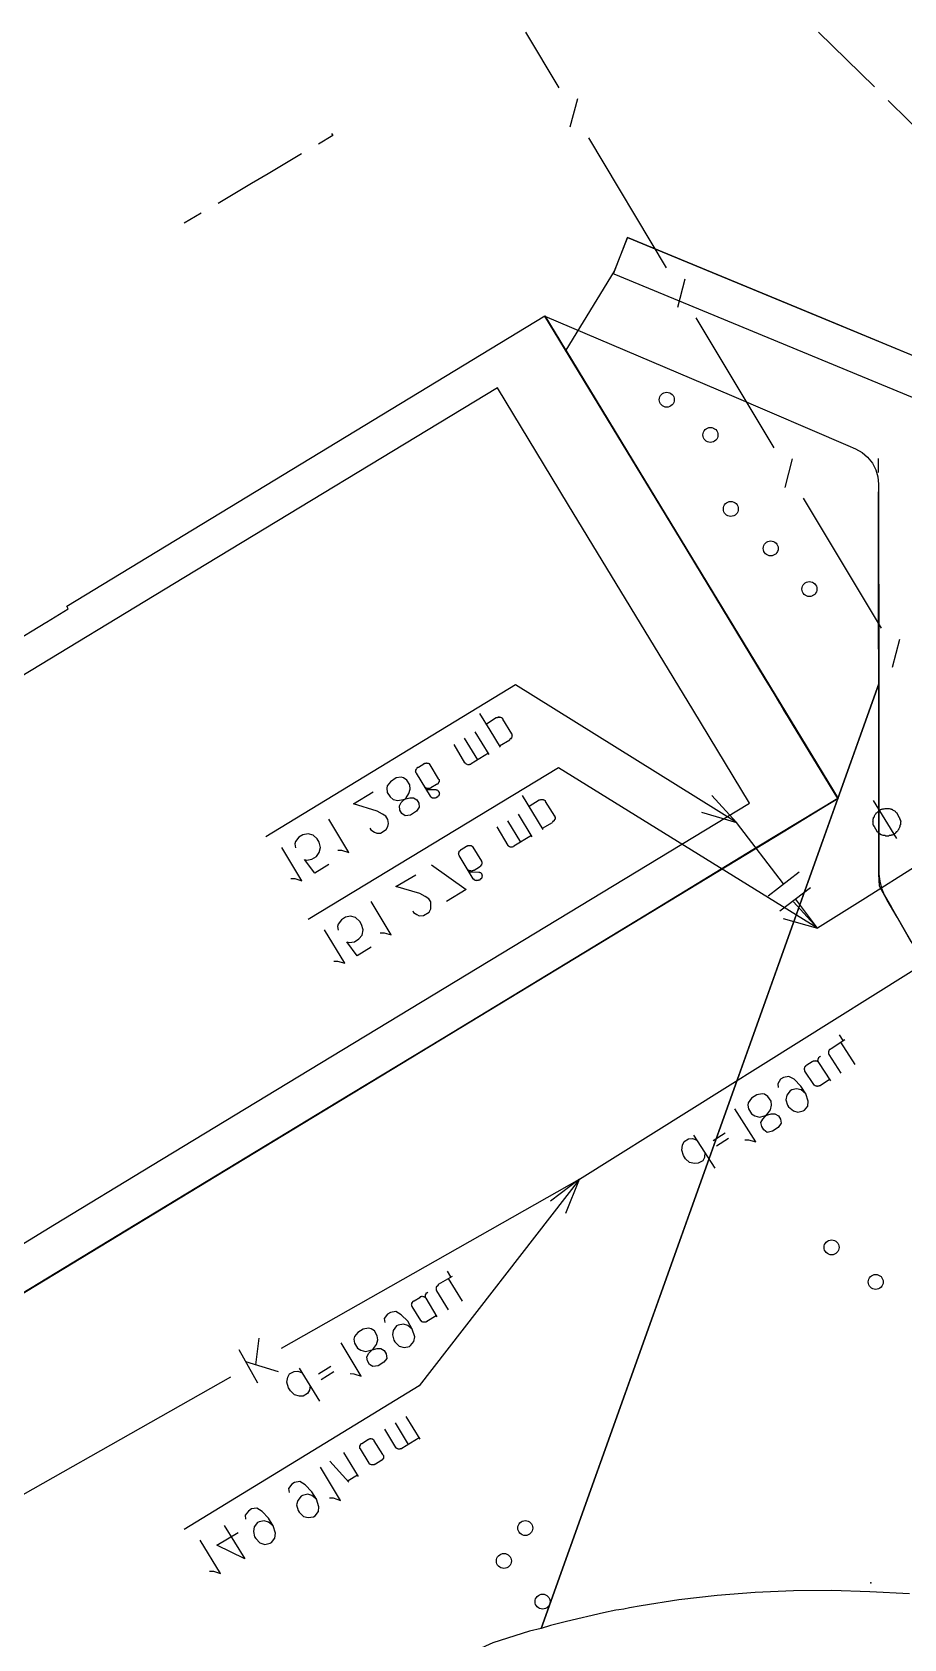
# Model space of a CAD drawing. Header units: metres. Extents: x 20 to 357, y 34 to 206.
# Drawn here: x 242.36 to 265.65, y 162.81 to 205.74 of the extents above; entities that cross this region are included whole.
import ezdxf

# ---------------------------------------------------------------- set-up
doc = ezdxf.new("R2010")
doc.units = ezdxf.units.M
for name, color, linetype in [('BOUNDARY', 7, 'Continuous'), ('BUILDING', 7, 'Continuous'), ('CURB', 7, 'Continuous'), ('ELECTR_CABLE', 7, 'Continuous'), ('ELECTR_CABLE_COMM', 7, 'Continuous'), ('GAS', 7, 'Continuous'), ('GRASS', 7, 'Continuous'), ('SEWER', 7, 'Continuous'), ('TREE', 7, 'Continuous')]:
    doc.layers.add(name, color=color, linetype=linetype)

# ---------------------------------------------------------------- blocks, each defined once
blk = doc.blocks.new('КАЛИНА_ОБЫКНОВЕННАЯ')
blk.add_circle((0, 0), 0.2)
blk = doc.blocks.new('БАРБАРИС_ТУНБЕРГА')
blk.add_circle((0, 0), 0.2)
blk = doc.blocks.new('ТУЯ_ЗАПАДНАЯ')
blk.add_circle((0, 0), 0.2)
blk = doc.blocks.new('МОЖЖЕВЕЛЬНИК')
blk.add_circle((0, 0), 0.2)

msp = doc.modelspace()

# ---------------------------------------------------------------- linework, layer by layer
at = {"layer": 'BOUNDARY'}
msp.add_lwpolyline([(266.507, 196.845), (263.46, 198.109), (258.269, 200.254), (258.269, 200.254), (257.917, 199.352), (256.619, 197.241), (260.04, 191.609), (261.745, 188.794), (263.889, 185.264), (263.889, 185.264), (261.778, 183.988), (258.962, 182.272), (253.331, 178.852), (250.515, 177.147), (244.884, 173.727), (242.069, 172.022), (236.438, 168.601), (233.611, 166.886), (227.98, 163.465), (225.165, 161.761), (219.534, 158.34), (216.718, 156.624)], dxfattribs=at)
at = {"layer": 'BUILDING'}
msp.add_lwpolyline([(231.945, 165.865), (224.157, 178.693), (225.828, 179.708), (228.653, 181.423), (234.282, 184.842), (234.3, 184.853), (237.106, 186.552), (242.728, 189.967), (242.747, 189.978), (243.325, 190.329), (243.284, 190.406), (256.062, 198.164), (263.895, 185.262)], close=True, dxfattribs=at)
msp.add_lwpolyline([(241.057, 172.726), (242.96, 173.88), (242.96, 173.88), (245.566, 175.464), (245.566, 175.464), (249.46, 177.829), (249.46, 177.829), (261.525, 185.143), (261.525, 185.143), (260.018, 187.639), (260.018, 187.639), (256.696, 193.105), (256.696, 193.105), (256.465, 193.49), (256.465, 193.49), (254.794, 196.24), (254.794, 196.24), (246.413, 191.159), (246.413, 191.159), (241.541, 188.2)], dxfattribs=at)
at = {"layer": 'CURB'}
for points in [[(250.362, 203.037), (250.395, 202.982), (250.395, 202.982), (250.01, 202.751)], [(249.559, 202.487), (248.668, 201.959), (248.217, 201.695), (247.326, 201.167)], [(246.875, 200.903), (246.424, 200.639)], [(264.978, 193.974), (264.978, 194.348)], [(265.847, 181.436), (265.473, 182.096), (265.209, 182.547), (265, 182.921), (265, 182.921), (264.989, 183.24), (264.989, 183.768), (264.989, 184.516), (264.989, 185.044), (264.989, 185.802), (264.989, 186.319), (264.989, 187.078), (264.989, 187.595), (264.989, 187.683), (264.989, 187.683), (264.989, 188.354), (264.989, 188.871), (264.978, 189.63), (264.978, 190.147), (264.978, 190.906), (264.978, 191.423), (264.978, 191.873), (264.978, 191.873), (264.978, 192.181), (264.978, 192.698), (264.978, 193.457)]]:
    msp.add_lwpolyline(points, dxfattribs=at)
at = {"layer": 'ELECTR_CABLE'}
for points in [[(264.868, 204.279), (263.372, 205.742)], [(267.948, 201.244), (265.231, 203.916)]]:
    msp.add_lwpolyline(points, dxfattribs=at)
at = {"layer": 'ELECTR_CABLE_COMM'}
for points in [[(256.443, 204.257), (255.553, 205.742)], [(256.74, 203.213), (256.938, 203.971)], [(259.314, 199.44), (257.235, 202.916)], [(259.611, 198.395), (259.809, 199.154)], [(262.185, 194.634), (260.106, 198.109)], [(262.481, 193.578), (262.679, 194.337)], [(265.055, 189.817), (262.976, 193.292)], [(265.352, 188.772), (265.55, 189.52)]]:
    msp.add_lwpolyline(points, dxfattribs=at)
at = {"layer": 'GAS'}
for points in [[(260.249, 184.901), (261.184, 184.626), (261.184, 184.626), (255.278, 188.299), (255.278, 188.299), (248.602, 184.241)], [(254.871, 186.638), (254.596, 187.089), (254.596, 187.089), (254.321, 187.54)], [(254.761, 187.419), (254.497, 187.254)], [(254.761, 187.419), (254.761, 187.43), (254.761, 187.43), (254.772, 187.43), (254.772, 187.43), (254.783, 187.43), (254.783, 187.43), (254.794, 187.43), (254.794, 187.43), (254.794, 187.441), (254.794, 187.441), (254.805, 187.441), (254.805, 187.441), (254.816, 187.441), (254.816, 187.441), (254.827, 187.441), (254.827, 187.441), (254.827, 187.452), (254.827, 187.452), (254.838, 187.441), (254.838, 187.441), (254.849, 187.441), (254.849, 187.441), (254.86, 187.441), (254.86, 187.441), (254.871, 187.441), (254.871, 187.441), (254.882, 187.441), (254.882, 187.441), (254.882, 187.43), (254.882, 187.43), (254.893, 187.441), (254.893, 187.441), (254.893, 187.43), (254.893, 187.43), (254.904, 187.43), (254.904, 187.43), (254.915, 187.419), (254.915, 187.419), (254.915, 187.408), (254.915, 187.408), (254.915, 187.419), (254.915, 187.419), (254.926, 187.408), (254.926, 187.408), (254.926, 187.397), (254.926, 187.397), (254.937, 187.397)], [(255.179, 186.99), (254.937, 187.386)], [(254.266, 186.297), (253.914, 186.88)], [(254.574, 186.44), (254.2, 187.045)], [(254.849, 186.671), (255.124, 186.836)], [(255.168, 187.001), (255.179, 186.99), (255.179, 186.99), (255.179, 186.979), (255.179, 186.979), (255.179, 186.968), (255.179, 186.968), (255.19, 186.957), (255.19, 186.957), (255.179, 186.957), (255.179, 186.957), (255.19, 186.946), (255.19, 186.946), (255.179, 186.935), (255.179, 186.935), (255.19, 186.935), (255.19, 186.935), (255.179, 186.924), (255.179, 186.924), (255.179, 186.913), (255.179, 186.913), (255.179, 186.902), (255.179, 186.902), (255.168, 186.902), (255.168, 186.902), (255.179, 186.891), (255.179, 186.891), (255.168, 186.891), (255.168, 186.891), (255.168, 186.88), (255.168, 186.88), (255.157, 186.88), (255.157, 186.88), (255.157, 186.869), (255.157, 186.869), (255.146, 186.869), (255.146, 186.869), (255.157, 186.858), (255.157, 186.858), (255.146, 186.858), (255.146, 186.858), (255.135, 186.858), (255.135, 186.858), (255.135, 186.847), (255.135, 186.847), (255.124, 186.847), (255.124, 186.847), (255.113, 186.836)], [(254.552, 186.473), (254.09, 186.187), (254.09, 186.187), (254.079, 186.176), (254.079, 186.176), (254.068, 186.176), (254.068, 186.176), (254.057, 186.176), (254.057, 186.176), (254.046, 186.176), (254.046, 186.176), (254.046, 186.165), (254.046, 186.165), (254.035, 186.165), (254.035, 186.165), (254.024, 186.165), (254.024, 186.165), (254.013, 186.176), (254.013, 186.176), (254.013, 186.165), (254.013, 186.165), (254.002, 186.176), (254.002, 186.176), (253.991, 186.165), (253.991, 186.165), (253.991, 186.176), (253.991, 186.176), (253.98, 186.165), (253.98, 186.165), (253.98, 186.176), (253.98, 186.176), (253.969, 186.176), (253.969, 186.176), (253.958, 186.187), (253.958, 186.187), (253.947, 186.198), (253.947, 186.198), (253.936, 186.198), (253.936, 186.198), (253.936, 186.209), (253.936, 186.209), (253.925, 186.22), (253.925, 186.22), (253.639, 186.704)], [(262.426, 182.063), (263.35, 181.799), (263.35, 181.799), (256.421, 186.088), (256.421, 186.088), (249.735, 182.03)], [(252.627, 185.945), (252.616, 185.956), (252.616, 185.956), (252.616, 185.967), (252.616, 185.967), (252.616, 185.978), (252.616, 185.978), (252.605, 185.989), (252.605, 185.989), (252.616, 186), (252.616, 186), (252.605, 186), (252.605, 186), (252.616, 186.011), (252.616, 186.011), (252.605, 186.011), (252.605, 186.011), (252.616, 186.022), (252.616, 186.022), (252.616, 186.033), (252.616, 186.033), (252.616, 186.044), (252.616, 186.044), (252.627, 186.044), (252.627, 186.044), (252.627, 186.055), (252.627, 186.055), (252.638, 186.055), (252.638, 186.055), (252.627, 186.066), (252.627, 186.066), (252.638, 186.066), (252.638, 186.066), (252.649, 186.077), (252.649, 186.077), (252.649, 186.088), (252.649, 186.088), (252.66, 186.088), (252.66, 186.088), (252.66, 186.099), (252.66, 186.099), (252.671, 186.099), (252.671, 186.099), (252.682, 186.099)], [(253.166, 185.297), (253.166, 185.286), (253.166, 185.286), (253.155, 185.286), (253.155, 185.286), (253.144, 185.286), (253.144, 185.286), (253.133, 185.275), (253.133, 185.275), (253.122, 185.275), (253.122, 185.275), (253.111, 185.275), (253.111, 185.275), (253.1, 185.275), (253.1, 185.275), (253.089, 185.275), (253.089, 185.275), (253.078, 185.275), (253.078, 185.275), (253.067, 185.275), (253.067, 185.275), (253.056, 185.275), (253.056, 185.275), (253.045, 185.286), (253.045, 185.286), (253.034, 185.286), (253.034, 185.286), (253.034, 185.297), (253.034, 185.297), (253.023, 185.297), (253.023, 185.297), (253.012, 185.308), (253.012, 185.308), (253.001, 185.319), (253.001, 185.319), (253.001, 185.33), (253.001, 185.33), (252.627, 185.945)], [(252.682, 186.099), (252.825, 186.187)], [(252.825, 186.187), (252.825, 186.198), (252.825, 186.198), (252.836, 186.198), (252.836, 186.198), (252.847, 186.198), (252.847, 186.198), (252.847, 186.209), (252.847, 186.209), (252.858, 186.209), (252.858, 186.209), (252.869, 186.209), (252.869, 186.209), (252.88, 186.209), (252.88, 186.209), (252.891, 186.209), (252.891, 186.209), (252.891, 186.22), (252.891, 186.22), (252.902, 186.209), (252.902, 186.209), (252.913, 186.22), (252.913, 186.22), (252.913, 186.209), (252.913, 186.209), (252.924, 186.209), (252.924, 186.209), (252.935, 186.209), (252.935, 186.209), (252.946, 186.209), (252.946, 186.209), (252.957, 186.198), (252.957, 186.198), (252.968, 186.198), (252.968, 186.198), (252.979, 186.187), (252.979, 186.187), (252.979, 186.176), (252.979, 186.176), (252.99, 186.165)], [(252.99, 186.165), (253.21, 185.791)], [(252.473, 184.824), (252.33, 184.802), (252.33, 184.802), (252.242, 184.868), (252.242, 184.868), (252.187, 184.956), (252.187, 184.956), (252.176, 185.066), (252.176, 185.066), (252.22, 185.154), (252.22, 185.154), (252.352, 185.286), (252.352, 185.286), (252.429, 185.396), (252.429, 185.396), (252.462, 185.517), (252.462, 185.517), (252.451, 185.626), (252.451, 185.626), (252.374, 185.758), (252.374, 185.758), (252.286, 185.813), (252.286, 185.813), (252.22, 185.835), (252.22, 185.835), (252.088, 185.813), (252.088, 185.813), (251.934, 185.714), (251.934, 185.714), (251.846, 185.605), (251.846, 185.605), (251.835, 185.539), (251.835, 185.539), (251.846, 185.429), (251.846, 185.429), (251.923, 185.308), (251.923, 185.308), (252.011, 185.242), (252.011, 185.242), (252.132, 185.209), (252.132, 185.209), (252.275, 185.242), (252.275, 185.242), (252.451, 185.286), (252.451, 185.286), (252.55, 185.286), (252.55, 185.286), (252.638, 185.231), (252.638, 185.231), (252.693, 185.143), (252.693, 185.143), (252.704, 185.033), (252.704, 185.033), (252.627, 184.923), (252.627, 184.923), (252.473, 184.824)], [(253.012, 185.55), (253.012, 185.539), (253.012, 185.539), (253.001, 185.539), (253.001, 185.539), (252.99, 185.528), (252.99, 185.528), (252.979, 185.528), (252.979, 185.528), (252.968, 185.528), (252.968, 185.528), (252.957, 185.517), (252.957, 185.517), (252.957, 185.528), (252.957, 185.528), (252.946, 185.528), (252.946, 185.528), (252.946, 185.517), (252.946, 185.517), (252.935, 185.528), (252.935, 185.528), (252.924, 185.528), (252.924, 185.528), (252.913, 185.528), (252.913, 185.528), (252.902, 185.528), (252.902, 185.528), (252.902, 185.539), (252.902, 185.539), (252.891, 185.528), (252.891, 185.528), (252.891, 185.539), (252.891, 185.539), (252.88, 185.539), (252.88, 185.539), (252.88, 185.55), (252.88, 185.55), (252.869, 185.55), (252.869, 185.55), (252.858, 185.561), (252.858, 185.561), (252.847, 185.572)], [(252.891, 185.506), (253.144, 185.506), (253.144, 185.506), (253.155, 185.495), (253.155, 185.495), (253.166, 185.495), (253.166, 185.495), (253.177, 185.495), (253.177, 185.495), (253.188, 185.484), (253.188, 185.484), (253.199, 185.484), (253.199, 185.484), (253.21, 185.473), (253.21, 185.473), (253.21, 185.462), (253.21, 185.462), (253.221, 185.451), (253.221, 185.451), (253.221, 185.44), (253.221, 185.44), (253.232, 185.44), (253.232, 185.44), (253.232, 185.429), (253.232, 185.429), (253.243, 185.418), (253.243, 185.418), (253.232, 185.418), (253.232, 185.418), (253.232, 185.407), (253.232, 185.407), (253.243, 185.407), (253.243, 185.407), (253.232, 185.396), (253.232, 185.396), (253.243, 185.396), (253.243, 185.396), (253.232, 185.385), (253.232, 185.385), (253.232, 185.374), (253.232, 185.374), (253.232, 185.363), (253.232, 185.363), (253.232, 185.352), (253.232, 185.352), (253.221, 185.341), (253.221, 185.341), (253.221, 185.33), (253.221, 185.33), (253.21, 185.33), (253.21, 185.33), (253.199, 185.319), (253.199, 185.319), (253.188, 185.319), (253.188, 185.319), (253.188, 185.308), (253.188, 185.308), (253.188, 185.297), (253.188, 185.297), (253.177, 185.297), (253.177, 185.297), (253.166, 185.297)], [(253.166, 185.637), (253.012, 185.55)], [(253.21, 185.791), (253.221, 185.78), (253.221, 185.78), (253.232, 185.769), (253.232, 185.769), (253.232, 185.758), (253.232, 185.758), (253.232, 185.747), (253.232, 185.747), (253.232, 185.736), (253.232, 185.736), (253.232, 185.725), (253.232, 185.725), (253.232, 185.714), (253.232, 185.714), (253.221, 185.703), (253.221, 185.703), (253.221, 185.692), (253.221, 185.692), (253.221, 185.681), (253.221, 185.681), (253.21, 185.681), (253.21, 185.681), (253.21, 185.67), (253.21, 185.67), (253.199, 185.67), (253.199, 185.67), (253.199, 185.659), (253.199, 185.659), (253.199, 185.648), (253.199, 185.648), (253.188, 185.648), (253.188, 185.648), (253.177, 185.648), (253.177, 185.648), (253.177, 185.637), (253.177, 185.637), (253.166, 185.637)], [(251.384, 184.472), (251.406, 184.428), (251.406, 184.428), (251.505, 184.362), (251.505, 184.362), (251.571, 184.34), (251.571, 184.34), (251.67, 184.34), (251.67, 184.34), (251.824, 184.439), (251.824, 184.439), (251.868, 184.516), (251.868, 184.516), (251.879, 184.593), (251.879, 184.593), (251.868, 184.703), (251.868, 184.703), (251.813, 184.791), (251.813, 184.791), (251.725, 184.846), (251.725, 184.846), (251.582, 184.923), (251.582, 184.923), (250.944, 185.121), (250.944, 185.121), (251.472, 185.44)], [(256.015, 184.439), (255.74, 184.89), (255.74, 184.89), (255.465, 185.341)], [(255.905, 185.22), (255.641, 185.055)], [(255.905, 185.22), (255.916, 185.231), (255.916, 185.231), (255.927, 185.231), (255.927, 185.231), (255.938, 185.231), (255.938, 185.231), (255.949, 185.242), (255.949, 185.242), (255.96, 185.242), (255.96, 185.242), (255.971, 185.242), (255.971, 185.242), (255.982, 185.242), (255.982, 185.242), (255.993, 185.242), (255.993, 185.242), (256.004, 185.242), (256.004, 185.242), (256.015, 185.242), (256.015, 185.242), (256.026, 185.242), (256.026, 185.242), (256.026, 185.231), (256.026, 185.231), (256.037, 185.231), (256.037, 185.231), (256.048, 185.22), (256.048, 185.22), (256.059, 185.22), (256.059, 185.22), (256.059, 185.209), (256.059, 185.209), (256.07, 185.209), (256.07, 185.209), (256.07, 185.198), (256.07, 185.198), (256.081, 185.198)], [(256.323, 184.791), (256.081, 185.187)], [(261.184, 184.626), (260.524, 185.341)], [(265.462, 184.197), (265.154, 184.703), (265.154, 184.703), (264.846, 185.209)], [(250.526, 183.889), (250.625, 183.889), (250.625, 183.889), (250.823, 183.823), (250.823, 183.823), (250.285, 184.714)], [(255.421, 184.098), (255.069, 184.67)], [(255.718, 184.241), (255.355, 184.846)], [(255.993, 184.472), (256.268, 184.626)], [(256.323, 184.802), (256.323, 184.791), (256.323, 184.791), (256.323, 184.78), (256.323, 184.78), (256.323, 184.769), (256.323, 184.769), (256.333, 184.769), (256.333, 184.769), (256.333, 184.758), (256.333, 184.758), (256.323, 184.758), (256.323, 184.758), (256.333, 184.747), (256.333, 184.747), (256.333, 184.736), (256.333, 184.736), (256.333, 184.725), (256.333, 184.725), (256.323, 184.725), (256.323, 184.725), (256.323, 184.714), (256.323, 184.714), (256.323, 184.703), (256.323, 184.703), (256.323, 184.692), (256.323, 184.692), (256.311, 184.692), (256.311, 184.692), (256.311, 184.681), (256.311, 184.681), (256.311, 184.67), (256.311, 184.67), (256.301, 184.67), (256.301, 184.67), (256.289, 184.67), (256.289, 184.67), (256.301, 184.659), (256.301, 184.659), (256.289, 184.659), (256.289, 184.659), (256.289, 184.648), (256.289, 184.648), (256.279, 184.648), (256.279, 184.648), (256.268, 184.648), (256.268, 184.648), (256.268, 184.637), (256.268, 184.637), (256.257, 184.637)], [(262.437, 182.987), (261.184, 184.626)], [(265.539, 184.747), (265.539, 184.736), (265.539, 184.736), (265.55, 184.714), (265.55, 184.714), (265.55, 184.703), (265.55, 184.703), (265.561, 184.681), (265.561, 184.681), (265.561, 184.67), (265.561, 184.67), (265.572, 184.648), (265.572, 184.648), (265.561, 184.626), (265.561, 184.626), (265.561, 184.615), (265.561, 184.615), (265.561, 184.604), (265.561, 184.604), (265.561, 184.582), (265.561, 184.582), (265.561, 184.56), (265.561, 184.56), (265.55, 184.549), (265.55, 184.549), (265.55, 184.527), (265.55, 184.527), (265.55, 184.516), (265.55, 184.516), (265.539, 184.494), (265.539, 184.494), (265.528, 184.472), (265.528, 184.472), (265.517, 184.461), (265.517, 184.461), (265.517, 184.45), (265.517, 184.45), (265.506, 184.428), (265.506, 184.428), (265.495, 184.406), (265.495, 184.406), (265.484, 184.395), (265.484, 184.395), (265.462, 184.373), (265.462, 184.373), (265.451, 184.373), (265.451, 184.373), (265.44, 184.351), (265.44, 184.351), (265.418, 184.34), (265.418, 184.34), (265.418, 184.329), (265.418, 184.329), (265.396, 184.318), (265.396, 184.318), (265.374, 184.296), (265.374, 184.296), (265.363, 184.296), (265.363, 184.296), (265.341, 184.285), (265.341, 184.285), (265.319, 184.285), (265.319, 184.285), (265.308, 184.274), (265.308, 184.274), (265.275, 184.274), (265.275, 184.274), (265.264, 184.274), (265.264, 184.274), (265.242, 184.263), (265.242, 184.263), (265.22, 184.263), (265.22, 184.263), (265.209, 184.263), (265.209, 184.263), (265.187, 184.263), (265.187, 184.263), (265.176, 184.263), (265.176, 184.263), (265.154, 184.274), (265.154, 184.274), (265.132, 184.274), (265.132, 184.274), (265.11, 184.274), (265.11, 184.274), (265.099, 184.274), (265.099, 184.274), (265.077, 184.285), (265.077, 184.285), (265.055, 184.296), (265.055, 184.296), (265.044, 184.296), (265.044, 184.296), (265.033, 184.307), (265.033, 184.307), (265.022, 184.318), (265.022, 184.318), (265, 184.329), (265, 184.329), (264.989, 184.34), (264.989, 184.34), (264.978, 184.34), (264.978, 184.34), (264.967, 184.362), (264.967, 184.362), (264.945, 184.373), (264.945, 184.373), (264.945, 184.384), (264.945, 184.384), (264.868, 184.505), (264.868, 184.505), (264.857, 184.527), (264.857, 184.527), (264.846, 184.549), (264.846, 184.549), (264.835, 184.56), (264.835, 184.56), (264.835, 184.582), (264.835, 184.582), (264.835, 184.593), (264.835, 184.593), (264.835, 184.604), (264.835, 184.604), (264.835, 184.626), (264.835, 184.626), (264.835, 184.648), (264.835, 184.648), (264.824, 184.659), (264.824, 184.659), (264.835, 184.681), (264.835, 184.681), (264.835, 184.692), (264.835, 184.692), (264.835, 184.714), (264.835, 184.714), (264.846, 184.736), (264.846, 184.736), (264.846, 184.758), (264.846, 184.758), (264.857, 184.769), (264.857, 184.769), (264.868, 184.791), (264.868, 184.791), (264.868, 184.802), (264.868, 184.802), (264.879, 184.824), (264.879, 184.824), (264.89, 184.835), (264.89, 184.835), (264.901, 184.857), (264.901, 184.857), (264.912, 184.868), (264.912, 184.868), (264.923, 184.89), (264.923, 184.89), (264.934, 184.89), (264.934, 184.89), (264.956, 184.912), (264.956, 184.912), (264.978, 184.923), (264.978, 184.923), (264.989, 184.934), (264.989, 184.934), (265, 184.956), (265, 184.956), (265.022, 184.956), (265.022, 184.956), (265.033, 184.967), (265.033, 184.967), (265.055, 184.978), (265.055, 184.978), (265.077, 184.978), (265.077, 184.978), (265.088, 184.989), (265.088, 184.989), (265.11, 184.989), (265.11, 184.989), (265.132, 184.989), (265.132, 184.989), (265.154, 185), (265.154, 185), (265.176, 185), (265.176, 185), (265.187, 185), (265.187, 185), (265.209, 185), (265.209, 185), (265.231, 185), (265.231, 185), (265.253, 185), (265.253, 185), (265.264, 185), (265.264, 185), (265.286, 184.989), (265.286, 184.989), (265.308, 184.989), (265.308, 184.989), (265.319, 184.978), (265.319, 184.978), (265.33, 184.978), (265.33, 184.978), (265.352, 184.967), (265.352, 184.967), (265.363, 184.956), (265.363, 184.956), (265.385, 184.945), (265.385, 184.945), (265.407, 184.934), (265.407, 184.934), (265.418, 184.923), (265.418, 184.923), (265.429, 184.912), (265.429, 184.912), (265.451, 184.89), (265.451, 184.89), (265.462, 184.879)], [(265.539, 184.747), (265.462, 184.879)], [(250.285, 183.504), (249.911, 183.273), (249.911, 183.273), (249.636, 183.636), (249.636, 183.636), (249.702, 183.614), (249.702, 183.614), (249.834, 183.647), (249.834, 183.647), (249.955, 183.713), (249.955, 183.713), (250.032, 183.823), (250.032, 183.823), (250.065, 183.955), (250.065, 183.955), (250.032, 184.098), (250.032, 184.098), (249.977, 184.186), (249.977, 184.186), (249.867, 184.285), (249.867, 184.285), (249.735, 184.318), (249.735, 184.318), (249.592, 184.296), (249.592, 184.296), (249.482, 184.23), (249.482, 184.23), (249.394, 184.12), (249.394, 184.12), (249.383, 184.054), (249.383, 184.054), (249.394, 183.944)], [(255.707, 184.274), (255.234, 183.988), (255.234, 183.988), (255.223, 183.977), (255.223, 183.977), (255.212, 183.977), (255.212, 183.977), (255.201, 183.977), (255.201, 183.977), (255.19, 183.966), (255.19, 183.966), (255.179, 183.966), (255.179, 183.966), (255.168, 183.966), (255.168, 183.966), (255.157, 183.966), (255.157, 183.966), (255.146, 183.966), (255.146, 183.966), (255.135, 183.966), (255.135, 183.966), (255.135, 183.977), (255.135, 183.977), (255.124, 183.966), (255.124, 183.966), (255.124, 183.977), (255.124, 183.977), (255.113, 183.977), (255.113, 183.977), (255.102, 183.988), (255.102, 183.988), (255.091, 183.999), (255.091, 183.999), (255.091, 183.988), (255.091, 183.988), (255.08, 183.999), (255.08, 183.999), (255.08, 184.01), (255.08, 184.01), (254.783, 184.505)], [(249.273, 183.13), (249.383, 183.13), (249.383, 183.13), (249.57, 183.064), (249.57, 183.064), (249.031, 183.955)], [(253.771, 183.746), (253.76, 183.757), (253.76, 183.757), (253.76, 183.768), (253.76, 183.768), (253.76, 183.779), (253.76, 183.779), (253.76, 183.79), (253.76, 183.79), (253.749, 183.801), (253.749, 183.801), (253.76, 183.801), (253.76, 183.801), (253.76, 183.812), (253.76, 183.812), (253.76, 183.823), (253.76, 183.823), (253.771, 183.834), (253.771, 183.834), (253.771, 183.845), (253.771, 183.845), (253.771, 183.856), (253.771, 183.856), (253.782, 183.856), (253.782, 183.856), (253.782, 183.867), (253.782, 183.867), (253.793, 183.867), (253.793, 183.867), (253.793, 183.878), (253.793, 183.878), (253.804, 183.889), (253.804, 183.889), (253.815, 183.889), (253.815, 183.889), (253.815, 183.9), (253.815, 183.9), (253.826, 183.9)], [(254.321, 183.086), (254.31, 183.086), (254.31, 183.086), (254.299, 183.086), (254.299, 183.086), (254.288, 183.086), (254.288, 183.086), (254.277, 183.075), (254.277, 183.075), (254.266, 183.075), (254.266, 183.075), (254.255, 183.075), (254.255, 183.075), (254.244, 183.075), (254.244, 183.075), (254.233, 183.064), (254.233, 183.064), (254.233, 183.075), (254.233, 183.075), (254.222, 183.075), (254.222, 183.075), (254.211, 183.075), (254.211, 183.075), (254.2, 183.075), (254.2, 183.075), (254.189, 183.086), (254.189, 183.086), (254.178, 183.086), (254.178, 183.086), (254.178, 183.097), (254.178, 183.097), (254.167, 183.097), (254.167, 183.097), (254.156, 183.097), (254.156, 183.097), (254.156, 183.108), (254.156, 183.108), (254.156, 183.119), (254.156, 183.119), (254.145, 183.119), (254.145, 183.119), (253.771, 183.746)], [(253.826, 183.9), (253.969, 183.988)], [(253.969, 183.988), (253.98, 183.988), (253.98, 183.988), (253.98, 183.999), (253.98, 183.999), (253.991, 183.999), (253.991, 183.999), (253.991, 184.01), (253.991, 184.01), (254.002, 184.01), (254.002, 184.01), (254.013, 184.01), (254.013, 184.01), (254.024, 184.01), (254.024, 184.01), (254.035, 184.01), (254.035, 184.01), (254.046, 184.01), (254.046, 184.01), (254.057, 184.01), (254.057, 184.01), (254.068, 184.01), (254.068, 184.01), (254.079, 184.01), (254.079, 184.01), (254.09, 184.01), (254.09, 184.01), (254.101, 183.999), (254.101, 183.999), (254.112, 183.988), (254.112, 183.988), (254.123, 183.988), (254.123, 183.988), (254.123, 183.977), (254.123, 183.977), (254.134, 183.966)], [(254.134, 183.966), (254.365, 183.592)], [(253.034, 183.493), (253.958, 182.833), (253.958, 182.833), (253.43, 182.514)], [(254.167, 183.339), (254.156, 183.339), (254.156, 183.339), (254.145, 183.339), (254.145, 183.339), (254.145, 183.328), (254.145, 183.328), (254.134, 183.328), (254.134, 183.328), (254.123, 183.328), (254.123, 183.328), (254.112, 183.328), (254.112, 183.328), (254.112, 183.317), (254.112, 183.317), (254.101, 183.328), (254.101, 183.328), (254.09, 183.317), (254.09, 183.317), (254.079, 183.328), (254.079, 183.328), (254.068, 183.328), (254.068, 183.328), (254.057, 183.317), (254.057, 183.317), (254.057, 183.328), (254.057, 183.328), (254.046, 183.328), (254.046, 183.328), (254.035, 183.339), (254.035, 183.339), (254.024, 183.339), (254.024, 183.339), (254.024, 183.35), (254.024, 183.35), (254.013, 183.35), (254.013, 183.35), (254.002, 183.361), (254.002, 183.361), (254.002, 183.372)], [(254.31, 183.427), (254.167, 183.339)], [(254.365, 183.592), (254.365, 183.581), (254.365, 183.581), (254.365, 183.57), (254.365, 183.57), (254.376, 183.57), (254.376, 183.57), (254.376, 183.559), (254.376, 183.559), (254.376, 183.548), (254.376, 183.548), (254.376, 183.537), (254.376, 183.537), (254.376, 183.526), (254.376, 183.526), (254.376, 183.515), (254.376, 183.515), (254.365, 183.504), (254.365, 183.504), (254.376, 183.504), (254.376, 183.504), (254.365, 183.493), (254.365, 183.493), (254.365, 183.482), (254.365, 183.482), (254.354, 183.482), (254.354, 183.482), (254.354, 183.471), (254.354, 183.471), (254.343, 183.471), (254.343, 183.471), (254.343, 183.46), (254.343, 183.46), (254.343, 183.449), (254.343, 183.449), (254.332, 183.449), (254.332, 183.449), (254.321, 183.438), (254.321, 183.438), (254.31, 183.438), (254.31, 183.438), (254.31, 183.427)], [(266.012, 183.471), (264.626, 182.602), (264.626, 182.602), (263.35, 181.799), (263.35, 181.799), (262.756, 182.58)], [(252.528, 182.261), (252.55, 182.217), (252.55, 182.217), (252.638, 182.162), (252.638, 182.162), (252.704, 182.129), (252.704, 182.129), (252.814, 182.14), (252.814, 182.14), (252.968, 182.228), (252.968, 182.228), (253.012, 182.316), (253.012, 182.316), (253.012, 182.382), (253.012, 182.382), (253.012, 182.503), (253.012, 182.503), (252.957, 182.58), (252.957, 182.58), (252.858, 182.646), (252.858, 182.646), (252.715, 182.723), (252.715, 182.723), (252.077, 182.91), (252.077, 182.91), (252.616, 183.229)], [(254.035, 183.306), (254.299, 183.295), (254.299, 183.295), (254.31, 183.295), (254.31, 183.295), (254.321, 183.284), (254.321, 183.284), (254.332, 183.284), (254.332, 183.284), (254.343, 183.284), (254.343, 183.284), (254.354, 183.273), (254.354, 183.273), (254.365, 183.262), (254.365, 183.262), (254.365, 183.251), (254.365, 183.251), (254.376, 183.24), (254.376, 183.24), (254.376, 183.229), (254.376, 183.229), (254.387, 183.218), (254.387, 183.218), (254.376, 183.218), (254.376, 183.218), (254.387, 183.207), (254.387, 183.207), (254.387, 183.196), (254.387, 183.196), (254.376, 183.196), (254.376, 183.196), (254.387, 183.185), (254.387, 183.185), (254.376, 183.185), (254.376, 183.185), (254.387, 183.174), (254.387, 183.174), (254.376, 183.174), (254.376, 183.174), (254.387, 183.163), (254.387, 183.163), (254.376, 183.163), (254.376, 183.163), (254.376, 183.152), (254.376, 183.152), (254.376, 183.141), (254.376, 183.141), (254.365, 183.141), (254.365, 183.141), (254.365, 183.13), (254.365, 183.13), (254.354, 183.119), (254.354, 183.119), (254.343, 183.119), (254.343, 183.119), (254.332, 183.108), (254.332, 183.108), (254.332, 183.097), (254.332, 183.097), (254.321, 183.097), (254.321, 183.097), (254.321, 183.086)], [(262.031, 182.668), (262.855, 183.306)], [(262.338, 182.261), (263.163, 182.888)], [(251.659, 181.678), (251.769, 181.678), (251.769, 181.678), (251.956, 181.623), (251.956, 181.623), (251.417, 182.514)], [(263.35, 181.799), (262.701, 182.503)], [(251.417, 181.293), (251.043, 181.062), (251.043, 181.062), (250.768, 181.436), (250.768, 181.436), (250.834, 181.414), (250.834, 181.414), (250.977, 181.436), (250.977, 181.436), (251.087, 181.513), (251.087, 181.513), (251.175, 181.612), (251.175, 181.612), (251.208, 181.755), (251.208, 181.755), (251.164, 181.898), (251.164, 181.898), (251.12, 181.975), (251.12, 181.975), (250.999, 182.085), (250.999, 182.085), (250.867, 182.118), (250.867, 182.118), (250.735, 182.096), (250.735, 182.096), (250.625, 182.019), (250.625, 182.019), (250.537, 181.909), (250.537, 181.909), (250.515, 181.843), (250.515, 181.843), (250.537, 181.744)], [(250.417, 180.919), (250.515, 180.919), (250.515, 180.919), (250.713, 180.864), (250.713, 180.864), (250.175, 181.755)]]:
    msp.add_lwpolyline(points, dxfattribs=at)
at = {"layer": 'GRASS'}
for points in [[(266.595, 196.812), (275.756, 191.807), (275.877, 191.741), (289.031, 185.286), (289.306, 185.132), (292.803, 183.273), (298.786, 180.083), (299.82, 179.534), (298.357, 178.885), (292.407, 182.173), (288.932, 184.087), (288.657, 184.23), (275.525, 190.752), (275.404, 190.818), (266.243, 195.822), (266.144, 195.877), (257.917, 199.275), (257.895, 199.286), (258.269, 200.254), (266.496, 196.856)], [(264.362, 194.612), (264.538, 194.513), (264.681, 194.381), (264.813, 194.227), (264.901, 194.051), (264.956, 193.864), (264.978, 193.666), (264.989, 188.332), (263.889, 185.264), (262.679, 187.254), (262.624, 187.342), (262.547, 187.474), (262.448, 187.628), (262.338, 187.815), (262.218, 188.024), (262.086, 188.233), (261.932, 188.486), (259.688, 192.192), (256.059, 198.153), (261.052, 196.031), (264.153, 194.7)]]:
    msp.add_lwpolyline(points, close=True, dxfattribs=at)
for points in [[(265.803, 164.015), (264.747, 164.07), (263.724, 164.103), (262.701, 164.092), (261.679, 164.048), (260.667, 163.971), (259.644, 163.85), (258.632, 163.696), (258.324, 163.641), (258.17, 163.608), (258.038, 163.586), (257.961, 163.575), (257.631, 163.509), (256.641, 163.278), (256.213, 163.168), (255.96, 163.091), (264.989, 188.332), (264.989, 187.683), (264.989, 186.627), (264.989, 184.087), (264.989, 183.24), (265.011, 183.053), (265.055, 182.866), (265.132, 182.69), (265.319, 182.371), (265.902, 181.348)], [(208.129, 151.411), (229.971, 164.675), (247.513, 175.321), (255.355, 180.083), (262.426, 184.373), (263.537, 185.055), (263.889, 185.264), (255.96, 163.091), (255.652, 163.014), (254.673, 162.706), (248.052, 159.682), (240.716, 156.316), (224.142, 148.376), (202.762, 136.432)]]:
    msp.add_lwpolyline(points, dxfattribs=at)
at = {"layer": 'SEWER'}
for points in [[(256.982, 175.09), (268.706, 182.437)], [(263.713, 178.588), (264.076, 178.83)], [(264.032, 178.797), (263.933, 178.951)], [(264.351, 178.159), (263.966, 178.753)], [(263.064, 178.148), (263.207, 178.236)], [(263.207, 178.236), (263.218, 178.247), (263.218, 178.247), (263.229, 178.247), (263.229, 178.247), (263.229, 178.258), (263.229, 178.258), (263.24, 178.258), (263.24, 178.258), (263.251, 178.258), (263.251, 178.258), (263.262, 178.258), (263.262, 178.258), (263.273, 178.258), (263.273, 178.258), (263.284, 178.258), (263.284, 178.258), (263.295, 178.269), (263.295, 178.269), (263.295, 178.258), (263.295, 178.258), (263.306, 178.258), (263.306, 178.258), (263.317, 178.258), (263.317, 178.258), (263.328, 178.258), (263.328, 178.258), (263.339, 178.247), (263.339, 178.247), (263.35, 178.247), (263.35, 178.247), (263.361, 178.236), (263.361, 178.236), (263.361, 178.225), (263.361, 178.225), (263.372, 178.214), (263.372, 178.214), (263.361, 178.225), (263.361, 178.225), (263.372, 178.225), (263.372, 178.225), (263.372, 178.236), (263.372, 178.236), (263.361, 178.236), (263.361, 178.236), (263.361, 178.247), (263.361, 178.247), (263.361, 178.258), (263.361, 178.258), (263.35, 178.269), (263.35, 178.269), (263.361, 178.28), (263.361, 178.28), (263.361, 178.291), (263.361, 178.291), (263.361, 178.302), (263.361, 178.302), (263.361, 178.313), (263.361, 178.313), (263.372, 178.313), (263.372, 178.313), (263.372, 178.324), (263.372, 178.324), (263.383, 178.335), (263.383, 178.335), (263.383, 178.346), (263.383, 178.346), (263.383, 178.357), (263.383, 178.357), (263.394, 178.357), (263.394, 178.357), (263.405, 178.368), (263.405, 178.368), (263.416, 178.368), (263.416, 178.368), (263.427, 178.379)], [(263.372, 178.214), (263.691, 177.719)], [(263.977, 177.928), (263.658, 178.423), (263.658, 178.423), (263.658, 178.434), (263.658, 178.434), (263.647, 178.434), (263.647, 178.434), (263.647, 178.445), (263.647, 178.445), (263.647, 178.456), (263.647, 178.456), (263.647, 178.467), (263.647, 178.467), (263.636, 178.478), (263.636, 178.478), (263.647, 178.478), (263.647, 178.478), (263.647, 178.489), (263.647, 178.489), (263.647, 178.5), (263.647, 178.5), (263.647, 178.511), (263.647, 178.511), (263.658, 178.522), (263.658, 178.522), (263.658, 178.533), (263.658, 178.533), (263.658, 178.544), (263.658, 178.544), (263.669, 178.544), (263.669, 178.544), (263.669, 178.555), (263.669, 178.555), (263.68, 178.566), (263.68, 178.566), (263.691, 178.566), (263.691, 178.566), (263.691, 178.577), (263.691, 178.577), (263.702, 178.577), (263.702, 178.577), (263.713, 178.588)], [(263.031, 177.378), (262.91, 177.477), (262.91, 177.477), (262.789, 177.51), (262.789, 177.51), (262.657, 177.477), (262.657, 177.477), (262.613, 177.455), (262.613, 177.455), (262.525, 177.334), (262.525, 177.334), (262.503, 177.213), (262.503, 177.213), (262.547, 177.07), (262.547, 177.07), (262.569, 177.026), (262.569, 177.026), (262.701, 176.916), (262.701, 176.916), (262.822, 176.883), (262.822, 176.883), (262.965, 176.916), (262.965, 176.916), (262.998, 176.938), (262.998, 176.938), (263.086, 177.048), (263.086, 177.048), (263.097, 177.18), (263.097, 177.18), (263.031, 177.378), (263.031, 177.378), (262.899, 177.576), (262.899, 177.576), (262.723, 177.763), (262.723, 177.763), (262.58, 177.84), (262.58, 177.84), (262.437, 177.807), (262.437, 177.807), (262.36, 177.763), (262.36, 177.763), (262.283, 177.642), (262.283, 177.642), (262.294, 177.543)], [(263.009, 177.983), (263.009, 177.994), (263.009, 177.994), (262.998, 178.005), (262.998, 178.005), (263.009, 178.005), (263.009, 178.005), (262.998, 178.016), (262.998, 178.016), (262.998, 178.027), (262.998, 178.027), (262.998, 178.038), (262.998, 178.038), (262.998, 178.049), (262.998, 178.049), (262.998, 178.06), (262.998, 178.06), (263.009, 178.071), (263.009, 178.071), (263.009, 178.082), (263.009, 178.082), (263.009, 178.093), (263.009, 178.093), (263.02, 178.093), (263.02, 178.093), (263.02, 178.104), (263.02, 178.104), (263.031, 178.115), (263.031, 178.115), (263.031, 178.126), (263.031, 178.126), (263.042, 178.126), (263.042, 178.126), (263.042, 178.137), (263.042, 178.137), (263.053, 178.137), (263.053, 178.137), (263.064, 178.148)], [(263.251, 177.62), (263.009, 177.983)], [(263.416, 177.598), (263.669, 177.763)], [(262.141, 176.377), (261.998, 176.344), (261.998, 176.344), (261.91, 176.41), (261.91, 176.41), (261.855, 176.498), (261.855, 176.498), (261.833, 176.608), (261.833, 176.608), (261.888, 176.696), (261.888, 176.696), (262.009, 176.839), (262.009, 176.839), (262.086, 176.949), (262.086, 176.949), (262.119, 177.07), (262.119, 177.07), (262.108, 177.18), (262.108, 177.18), (262.02, 177.301), (262.02, 177.301), (261.932, 177.367), (261.932, 177.367), (261.866, 177.378), (261.866, 177.378), (261.723, 177.345), (261.723, 177.345), (261.58, 177.257), (261.58, 177.257), (261.492, 177.136), (261.492, 177.136), (261.481, 177.07), (261.481, 177.07), (261.503, 176.971), (261.503, 176.971), (261.58, 176.839), (261.58, 176.839), (261.668, 176.784), (261.668, 176.784), (261.8, 176.751), (261.8, 176.751), (261.932, 176.784), (261.932, 176.784), (262.108, 176.839), (262.108, 176.839), (262.206, 176.839), (262.206, 176.839), (262.305, 176.784), (262.305, 176.784), (262.36, 176.696), (262.36, 176.696), (262.371, 176.586), (262.371, 176.586), (262.294, 176.476), (262.294, 176.476), (262.141, 176.377)], [(263.416, 177.598), (263.405, 177.587), (263.405, 177.587), (263.394, 177.587), (263.394, 177.587), (263.394, 177.576), (263.394, 177.576), (263.383, 177.576), (263.383, 177.576), (263.372, 177.576), (263.372, 177.576), (263.361, 177.576), (263.361, 177.576), (263.35, 177.576), (263.35, 177.576), (263.339, 177.565), (263.339, 177.565), (263.328, 177.576), (263.328, 177.576), (263.317, 177.576), (263.317, 177.576), (263.306, 177.576), (263.306, 177.576), (263.306, 177.587), (263.306, 177.587), (263.295, 177.576), (263.295, 177.576), (263.295, 177.587), (263.295, 177.587), (263.284, 177.587), (263.284, 177.587), (263.273, 177.598), (263.273, 177.598), (263.262, 177.598), (263.262, 177.598), (263.262, 177.609), (263.262, 177.609), (263.251, 177.609), (263.251, 177.609), (263.251, 177.62)], [(261.404, 176.146), (261.503, 176.146), (261.503, 176.146), (261.701, 176.091), (261.701, 176.091), (261.14, 176.971)], [(260.337, 175.805), (260.326, 175.673), (260.326, 175.673), (260.282, 175.585), (260.282, 175.585), (260.161, 175.519), (260.161, 175.519), (260.062, 175.508), (260.062, 175.508), (259.93, 175.541), (259.93, 175.541), (259.82, 175.64), (259.82, 175.64), (259.765, 175.728), (259.765, 175.728), (259.721, 175.871), (259.721, 175.871), (259.743, 176.003), (259.743, 176.003), (259.787, 176.102), (259.787, 176.102), (259.897, 176.168), (259.897, 176.168), (260.007, 176.179), (260.007, 176.179), (260.128, 176.135)], [(260.612, 175.387), (260.04, 176.267)], [(260.557, 176.124), (260.876, 176.333)], [(260.645, 175.981), (260.964, 176.19)], [(256.619, 174.188), (256.982, 175.09), (256.982, 175.09), (252.704, 169.569), (252.704, 169.569), (246.424, 165.731)], [(249.02, 170.581), (256.982, 175.09)], [(256.982, 175.09), (256.213, 174.507)], [(253.551, 172.484), (253.463, 172.638)], [(253.485, 171.604), (253.177, 172.11), (253.177, 172.11), (253.166, 172.121), (253.166, 172.121), (253.166, 172.132), (253.166, 172.132), (253.155, 172.132), (253.155, 172.132), (253.166, 172.132), (253.166, 172.132), (253.166, 172.143), (253.166, 172.143), (253.155, 172.154), (253.155, 172.154), (253.166, 172.154), (253.166, 172.154), (253.155, 172.165), (253.155, 172.165), (253.166, 172.176), (253.166, 172.176), (253.155, 172.176), (253.155, 172.176), (253.166, 172.187), (253.166, 172.187), (253.166, 172.198), (253.166, 172.198), (253.166, 172.209), (253.166, 172.209), (253.166, 172.22), (253.166, 172.22), (253.177, 172.22), (253.177, 172.22), (253.177, 172.231), (253.177, 172.231), (253.188, 172.231), (253.188, 172.231), (253.188, 172.242), (253.188, 172.242), (253.188, 172.253), (253.188, 172.253), (253.199, 172.253), (253.199, 172.253), (253.21, 172.253), (253.21, 172.253), (253.21, 172.264), (253.21, 172.264), (253.221, 172.264), (253.221, 172.264), (253.221, 172.275), (253.221, 172.275), (253.221, 172.286)], [(253.221, 172.286), (253.595, 172.506)], [(253.859, 171.835), (253.485, 172.44)], [(252.517, 171.692), (252.506, 171.703), (252.506, 171.703), (252.506, 171.714), (252.506, 171.714), (252.506, 171.725), (252.506, 171.725), (252.495, 171.736), (252.495, 171.736), (252.506, 171.747), (252.506, 171.747), (252.495, 171.747), (252.495, 171.747), (252.506, 171.758), (252.506, 171.758), (252.495, 171.758), (252.495, 171.758), (252.506, 171.769), (252.506, 171.769), (252.506, 171.78), (252.506, 171.78), (252.506, 171.791), (252.506, 171.791), (252.517, 171.802), (252.517, 171.802), (252.528, 171.802), (252.528, 171.802), (252.517, 171.813), (252.517, 171.813), (252.528, 171.813), (252.528, 171.813), (252.528, 171.824), (252.528, 171.824), (252.539, 171.835), (252.539, 171.835), (252.55, 171.835), (252.55, 171.835), (252.55, 171.846), (252.55, 171.846), (252.561, 171.846), (252.561, 171.846), (252.572, 171.846)], [(252.572, 171.846), (252.715, 171.934)], [(252.715, 171.934), (252.715, 171.945), (252.715, 171.945), (252.726, 171.945), (252.726, 171.945), (252.737, 171.945), (252.737, 171.945), (252.737, 171.956), (252.737, 171.956), (252.748, 171.956), (252.748, 171.956), (252.748, 171.967), (252.748, 171.967), (252.759, 171.956), (252.759, 171.956), (252.77, 171.967), (252.77, 171.967), (252.781, 171.956), (252.781, 171.956), (252.781, 171.967), (252.781, 171.967), (252.792, 171.956), (252.792, 171.956), (252.803, 171.967), (252.803, 171.967), (252.803, 171.956), (252.803, 171.956), (252.814, 171.956), (252.814, 171.956), (252.825, 171.956), (252.825, 171.956), (252.836, 171.956), (252.836, 171.956), (252.847, 171.956), (252.847, 171.956), (252.847, 171.945), (252.847, 171.945), (252.858, 171.945), (252.858, 171.945), (252.858, 171.934), (252.858, 171.934), (252.869, 171.923), (252.869, 171.923), (252.88, 171.912), (252.88, 171.912), (252.869, 171.923), (252.869, 171.923), (252.88, 171.923), (252.88, 171.923), (252.869, 171.934), (252.869, 171.934), (252.869, 171.945), (252.869, 171.945), (252.869, 171.956), (252.869, 171.956), (252.858, 171.967), (252.858, 171.967), (252.869, 171.978), (252.869, 171.978), (252.869, 171.989), (252.869, 171.989), (252.869, 172), (252.869, 172), (252.869, 172.011), (252.869, 172.011), (252.88, 172.011), (252.88, 172.011), (252.88, 172.022), (252.88, 172.022), (252.891, 172.022), (252.891, 172.022), (252.891, 172.033), (252.891, 172.033), (252.891, 172.044), (252.891, 172.044), (252.891, 172.055), (252.891, 172.055), (252.902, 172.055), (252.902, 172.055), (252.913, 172.055), (252.913, 172.055), (252.913, 172.066), (252.913, 172.066), (252.924, 172.066), (252.924, 172.066), (252.935, 172.077)], [(252.88, 171.912), (253.177, 171.417)], [(252.517, 171.087), (252.396, 171.186), (252.396, 171.186), (252.286, 171.219), (252.286, 171.219), (252.143, 171.197), (252.143, 171.197), (252.099, 171.175), (252.099, 171.175), (252.011, 171.054), (252.011, 171.054), (251.989, 170.933), (251.989, 170.933), (252.022, 170.79), (252.022, 170.79), (252.055, 170.746), (252.055, 170.746), (252.165, 170.636), (252.165, 170.636), (252.297, 170.592), (252.297, 170.592), (252.44, 170.625), (252.44, 170.625), (252.473, 170.647), (252.473, 170.647), (252.561, 170.757), (252.561, 170.757), (252.583, 170.878), (252.583, 170.878), (252.517, 171.087), (252.517, 171.087), (252.396, 171.296), (252.396, 171.296), (252.22, 171.472), (252.22, 171.472), (252.077, 171.56), (252.077, 171.56), (251.934, 171.527), (251.934, 171.527), (251.857, 171.483), (251.857, 171.483), (251.769, 171.373), (251.769, 171.373), (251.78, 171.263)], [(252.748, 171.318), (252.517, 171.692)], [(252.902, 171.296), (252.902, 171.285), (252.902, 171.285), (252.891, 171.285), (252.891, 171.285), (252.88, 171.274), (252.88, 171.274), (252.869, 171.274), (252.869, 171.274), (252.858, 171.274), (252.858, 171.274), (252.847, 171.274), (252.847, 171.274), (252.836, 171.274), (252.836, 171.274), (252.825, 171.274), (252.825, 171.274), (252.814, 171.274), (252.814, 171.274), (252.803, 171.274), (252.803, 171.274), (252.792, 171.274), (252.792, 171.274), (252.792, 171.285), (252.792, 171.285), (252.781, 171.274), (252.781, 171.274), (252.781, 171.285), (252.781, 171.285), (252.77, 171.285), (252.77, 171.285), (252.77, 171.296), (252.77, 171.296), (252.759, 171.307), (252.759, 171.307), (252.759, 171.296), (252.759, 171.296), (252.748, 171.307), (252.748, 171.307), (252.748, 171.318)], [(252.902, 171.296), (253.155, 171.45)], [(251.604, 170.108), (251.461, 170.086), (251.461, 170.086), (251.373, 170.141), (251.373, 170.141), (251.318, 170.24), (251.318, 170.24), (251.307, 170.339), (251.307, 170.339), (251.351, 170.438), (251.351, 170.438), (251.483, 170.57), (251.483, 170.57), (251.56, 170.68), (251.56, 170.68), (251.593, 170.801), (251.593, 170.801), (251.582, 170.911), (251.582, 170.911), (251.505, 171.043), (251.505, 171.043), (251.417, 171.098), (251.417, 171.098), (251.351, 171.109), (251.351, 171.109), (251.208, 171.087), (251.208, 171.087), (251.065, 170.999), (251.065, 170.999), (250.977, 170.889), (250.977, 170.889), (250.955, 170.823), (250.955, 170.823), (250.977, 170.713), (250.977, 170.713), (251.054, 170.581), (251.054, 170.581), (251.142, 170.526), (251.142, 170.526), (251.263, 170.493), (251.263, 170.493), (251.406, 170.526), (251.406, 170.526), (251.582, 170.57), (251.582, 170.57), (251.681, 170.57), (251.681, 170.57), (251.769, 170.515), (251.769, 170.515), (251.824, 170.427), (251.824, 170.427), (251.835, 170.306), (251.835, 170.306), (251.758, 170.207), (251.758, 170.207), (251.604, 170.108)], [(248.393, 169.646), (247.887, 170.537)], [(248.338, 170.13), (248.426, 170.845)], [(250.856, 169.899), (250.955, 169.888), (250.955, 169.888), (251.153, 169.833), (251.153, 169.833), (250.614, 170.724)], [(248.063, 170.218), (248.932, 169.954)], [(250.043, 169.162), (249.504, 170.042)], [(250.01, 169.888), (250.34, 170.097)], [(239.704, 165.302), (247.667, 169.811)], [(249.79, 169.58), (249.768, 169.459), (249.768, 169.459), (249.713, 169.371), (249.713, 169.371), (249.603, 169.294), (249.603, 169.294), (249.504, 169.294), (249.504, 169.294), (249.372, 169.327), (249.372, 169.327), (249.262, 169.437), (249.262, 169.437), (249.207, 169.514), (249.207, 169.514), (249.163, 169.668), (249.163, 169.668), (249.196, 169.8), (249.196, 169.8), (249.24, 169.888), (249.24, 169.888), (249.361, 169.954), (249.361, 169.954), (249.46, 169.965), (249.46, 169.965), (249.581, 169.921)], [(250.087, 169.745), (250.417, 169.954)], [(252.726, 168.15), (252.352, 168.755)], [(252.704, 168.183), (252.242, 167.898), (252.242, 167.898), (252.231, 167.887), (252.231, 167.887), (252.22, 167.887), (252.22, 167.887), (252.209, 167.887), (252.209, 167.887), (252.198, 167.887), (252.198, 167.887), (252.198, 167.876), (252.198, 167.876), (252.187, 167.876), (252.187, 167.876), (252.176, 167.876), (252.176, 167.876), (252.165, 167.876), (252.165, 167.876), (252.154, 167.876), (252.154, 167.876), (252.143, 167.876), (252.143, 167.876), (252.143, 167.887), (252.143, 167.887), (252.132, 167.876), (252.132, 167.876), (252.132, 167.887), (252.132, 167.887), (252.121, 167.887), (252.121, 167.887), (252.11, 167.898), (252.11, 167.898), (252.099, 167.909), (252.099, 167.909), (252.099, 167.898), (252.099, 167.898), (252.088, 167.909), (252.088, 167.909), (252.088, 167.92), (252.088, 167.92), (252.077, 167.92), (252.077, 167.92), (251.78, 168.414)], [(252.418, 168.007), (252.066, 168.579)], [(251.131, 167.887), (251.12, 167.898), (251.12, 167.898), (251.12, 167.909), (251.12, 167.909), (251.12, 167.92), (251.12, 167.92), (251.12, 167.931), (251.12, 167.931), (251.109, 167.942), (251.109, 167.942), (251.12, 167.942), (251.12, 167.942), (251.12, 167.953), (251.12, 167.953), (251.12, 167.963), (251.12, 167.963), (251.12, 167.974), (251.12, 167.974), (251.131, 167.974), (251.131, 167.974), (251.131, 167.985), (251.131, 167.985), (251.131, 167.996), (251.131, 167.996), (251.131, 168.007), (251.131, 168.007), (251.142, 168.007), (251.142, 168.007), (251.142, 168.018), (251.142, 168.018), (251.153, 168.018), (251.153, 168.018), (251.153, 168.029), (251.153, 168.029), (251.164, 168.029), (251.164, 168.029), (251.175, 168.029), (251.175, 168.029), (251.175, 168.04), (251.175, 168.04), (251.186, 168.04)], [(251.362, 167.502), (251.131, 167.887)], [(251.186, 168.04), (251.329, 168.139)], [(251.329, 168.139), (251.34, 168.139), (251.34, 168.139), (251.351, 168.139), (251.351, 168.139), (251.351, 168.15), (251.351, 168.15), (251.362, 168.15), (251.362, 168.15), (251.373, 168.161), (251.373, 168.161), (251.384, 168.15), (251.384, 168.15), (251.384, 168.161), (251.384, 168.161), (251.395, 168.161), (251.395, 168.161), (251.406, 168.161), (251.406, 168.161), (251.417, 168.15), (251.417, 168.15), (251.428, 168.161), (251.428, 168.161), (251.439, 168.161), (251.439, 168.161), (251.45, 168.15), (251.45, 168.15), (251.461, 168.15), (251.461, 168.15), (251.472, 168.139), (251.472, 168.139), (251.483, 168.139), (251.483, 168.139), (251.483, 168.128), (251.483, 168.128), (251.494, 168.117), (251.494, 168.117), (251.494, 168.106)], [(251.494, 168.106), (251.725, 167.733)], [(250.823, 166.996), (250.318, 167.557)], [(251.076, 167.15), (250.691, 167.788)], [(251.538, 167.48), (251.527, 167.48), (251.527, 167.48), (251.516, 167.48), (251.516, 167.48), (251.516, 167.469), (251.516, 167.469), (251.505, 167.469), (251.505, 167.469), (251.505, 167.458), (251.505, 167.458), (251.494, 167.458), (251.494, 167.458), (251.483, 167.458), (251.483, 167.458), (251.472, 167.458), (251.472, 167.458), (251.461, 167.458), (251.461, 167.458), (251.45, 167.458), (251.45, 167.458), (251.439, 167.458), (251.439, 167.458), (251.428, 167.458), (251.428, 167.458), (251.417, 167.458), (251.417, 167.458), (251.417, 167.469), (251.417, 167.469), (251.406, 167.458), (251.406, 167.458), (251.406, 167.469), (251.406, 167.469), (251.395, 167.469), (251.395, 167.469), (251.384, 167.48), (251.384, 167.48), (251.384, 167.491), (251.384, 167.491), (251.373, 167.48), (251.373, 167.48), (251.373, 167.491), (251.373, 167.491), (251.362, 167.502)], [(251.681, 167.568), (251.538, 167.48)], [(251.725, 167.733), (251.736, 167.722), (251.736, 167.722), (251.736, 167.711), (251.736, 167.711), (251.747, 167.711), (251.747, 167.711), (251.747, 167.7), (251.747, 167.7), (251.747, 167.689), (251.747, 167.689), (251.747, 167.678), (251.747, 167.678), (251.747, 167.667), (251.747, 167.667), (251.747, 167.656), (251.747, 167.656), (251.747, 167.645), (251.747, 167.645), (251.747, 167.634), (251.747, 167.634), (251.736, 167.623), (251.736, 167.623), (251.736, 167.612), (251.736, 167.612), (251.725, 167.612), (251.725, 167.612), (251.714, 167.601), (251.714, 167.601), (251.714, 167.59), (251.714, 167.59), (251.703, 167.59), (251.703, 167.59), (251.692, 167.579), (251.692, 167.579), (251.681, 167.579), (251.681, 167.579), (251.681, 167.568)], [(249.955, 166.545), (249.834, 166.644), (249.834, 166.644), (249.724, 166.677), (249.724, 166.677), (249.581, 166.644), (249.581, 166.644), (249.548, 166.622), (249.548, 166.622), (249.46, 166.512), (249.46, 166.512), (249.427, 166.391), (249.427, 166.391), (249.471, 166.237), (249.471, 166.237), (249.493, 166.193), (249.493, 166.193), (249.614, 166.083), (249.614, 166.083), (249.735, 166.05), (249.735, 166.05), (249.878, 166.072), (249.878, 166.072), (249.922, 166.094), (249.922, 166.094), (250.01, 166.215), (250.01, 166.215), (250.021, 166.336), (250.021, 166.336), (249.955, 166.545), (249.955, 166.545), (249.834, 166.743), (249.834, 166.743), (249.658, 166.93), (249.658, 166.93), (249.515, 167.018), (249.515, 167.018), (249.372, 166.985), (249.372, 166.985), (249.295, 166.941), (249.295, 166.941), (249.207, 166.831), (249.207, 166.831), (249.229, 166.721)], [(250.307, 166.578), (250.405, 166.578), (250.405, 166.578), (250.603, 166.512), (250.603, 166.512), (250.065, 167.403)], [(251.054, 167.183), (250.801, 167.029)], [(248.8, 165.83), (248.679, 165.929), (248.679, 165.929), (248.558, 165.962), (248.558, 165.962), (248.426, 165.94), (248.426, 165.94), (248.382, 165.918), (248.382, 165.918), (248.294, 165.808), (248.294, 165.808), (248.272, 165.676), (248.272, 165.676), (248.305, 165.533), (248.305, 165.533), (248.338, 165.489), (248.338, 165.489), (248.448, 165.379), (248.448, 165.379), (248.58, 165.335), (248.58, 165.335), (248.723, 165.368), (248.723, 165.368), (248.756, 165.39), (248.756, 165.39), (248.844, 165.5), (248.844, 165.5), (248.866, 165.632), (248.866, 165.632), (248.8, 165.83), (248.8, 165.83), (248.679, 166.039), (248.679, 166.039), (248.503, 166.215), (248.503, 166.215), (248.36, 166.303), (248.36, 166.303), (248.217, 166.281), (248.217, 166.281), (248.14, 166.226), (248.14, 166.226), (248.052, 166.116), (248.052, 166.116), (248.063, 166.006)], [(247.491, 165.841), (248.041, 164.95), (248.041, 164.95), (247.293, 165.313), (247.293, 165.313), (247.865, 165.654)], [(247.095, 164.62), (247.205, 164.62), (247.205, 164.62), (247.392, 164.554), (247.392, 164.554), (246.853, 165.445)]]:
    msp.add_lwpolyline(points, dxfattribs=at)
at = {"layer": 'TREE'}
msp.add_point((264.769, 164.306), dxfattribs=at)

# ---------------------------------------------------------------- block references
at = {"layer": 'BUSH'}
for name, p in [('МОЖЖЕВЕЛЬНИК', (259.319, 195.921)), ('МОЖЖЕВЕЛЬНИК', (260.486, 194.979)), ('ТУЯ_ЗАПАДНАЯ', (261.03, 193.002)), ('ТУЯ_ЗАПАДНАЯ', (262.097, 191.947)), ('КАЛИНА_ОБЫКНОВЕННАЯ', (263.131, 190.861)), ('КАЛИНА_ОБЫКНОВЕННАЯ', (263.722, 173.272)), ('КАЛИНА_ОБЫКНОВЕННАЯ', (264.903, 172.348)), ('БАРБАРИС_ТУНБЕРГА', (255.536, 165.773)), ('КАЛИНА_ОБЫКНОВЕННАЯ', (254.965, 164.892)), ('КАЛИНА_ОБЫКНОВЕННАЯ', (255.999, 163.805))]:
    msp.add_blockref(name, p, dxfattribs=at)

doc.saveas('drawing.dxf')
